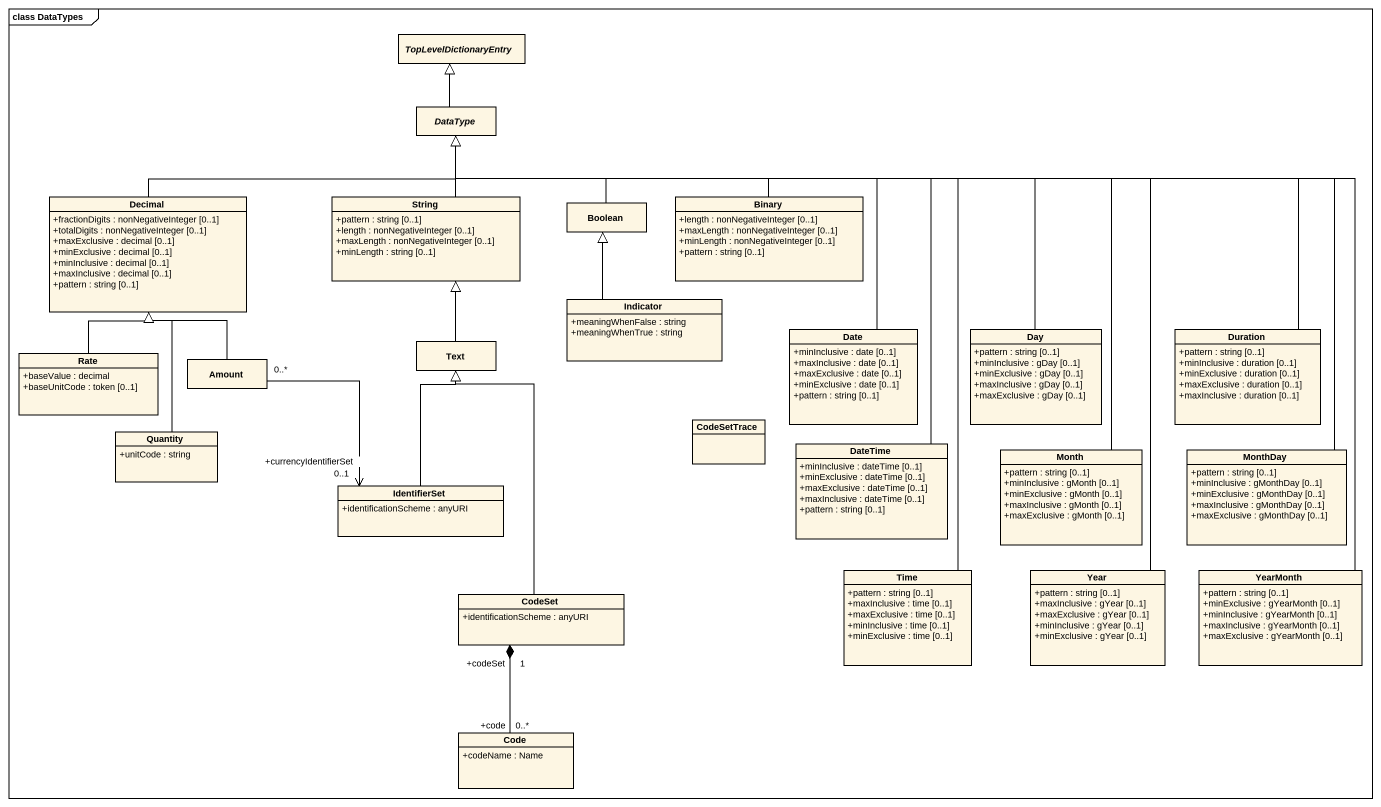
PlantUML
@startuml
mainframe class DataTypes
hide circle
hide empty members
skinparam classAttributeIconSize 0
abstract class TopLevelDictionaryEntry
abstract class DataType
class Decimal {
  +fractionDigits : nonNegativeInteger [0..1]
  +totalDigits : nonNegativeInteger [0..1]
  +maxExclusive : decimal [0..1]
  +minExclusive : decimal [0..1]
  +minInclusive : decimal [0..1]
  +maxInclusive : decimal [0..1]
  +pattern : string [0..1]
}
class String {
  +pattern : string [0..1]
  +length : nonNegativeInteger [0..1]
  +maxLength : nonNegativeInteger [0..1]
  +minLength : string [0..1]
}
class Binary {
  +length : nonNegativeInteger [0..1]
  +maxLength : nonNegativeInteger [0..1]
  +minLength : nonNegativeInteger [0..1]
  +pattern : string [0..1]
}
class Boolean
class Indicator {
  +meaningWhenFalse : string
  +meaningWhenTrue : string
}
class Rate {
  +baseValue : decimal
  +baseUnitCode : token [0..1]
}
class Text
class Date {
  +minInclusive : date [0..1]
  +maxInclusive : date [0..1]
  +maxExclusive : date [0..1]
  +minExclusive : date [0..1]
  +pattern : string [0..1]
}
class Day {
  +pattern : string [0..1]
  +minInclusive : gDay [0..1]
  +minExclusive : gDay [0..1]
  +maxInclusive : gDay [0..1]
  +maxExclusive : gDay [0..1]
}
class Duration {
  +pattern : string [0..1]
  +minInclusive : duration [0..1]
  +minExclusive : duration [0..1]
  +maxExclusive : duration [0..1]
  +maxInclusive : duration [0..1]
}
class Amount
class Quantity {
  +unitCode : string
}
class CodeSetTrace
class DateTime {
  +minInclusive : dateTime [0..1]
  +minExclusive : dateTime [0..1]
  +maxExclusive : dateTime [0..1]
  +maxInclusive : dateTime [0..1]
  +pattern : string [0..1]
}
class Month {
  +pattern : string [0..1]
  +minInclusive : gMonth [0..1]
  +minExclusive : gMonth [0..1]
  +maxInclusive : gMonth [0..1]
  +maxExclusive : gMonth [0..1]
}
class MonthDay {
  +pattern : string [0..1]
  +minInclusive : gMonthDay [0..1]
  +minExclusive : gMonthDay [0..1]
  +maxInclusive : gMonthDay [0..1]
  +maxExclusive : gMonthDay [0..1]
}
class IdentifierSet {
  +identificationScheme : anyURI
}
class Time {
  +pattern : string [0..1]
  +maxInclusive : time [0..1]
  +maxExclusive : time [0..1]
  +minInclusive : time [0..1]
  +minExclusive : time [0..1]
}
class Year {
  +pattern : string [0..1]
  +maxInclusive : gYear [0..1]
  +maxExclusive : gYear [0..1]
  +minInclusive : gYear [0..1]
  +minExclusive : gYear [0..1]
}
class YearMonth {
  +pattern : string [0..1]
  +minExclusive : gYearMonth [0..1]
  +minInclusive : gYearMonth [0..1]
  +maxInclusive : gYearMonth [0..1]
  +maxExclusive : gYearMonth [0..1]
}
class CodeSet {
  +identificationScheme : anyURI
}
class Code {
  +codeName : Name
}
DataType -up-|> TopLevelDictionaryEntry
Decimal -right-|> DataType
String -up-|> DataType
Binary -left-|> DataType
Boolean -up-|> DataType
Indicator -up-|> Boolean
Rate -up-|> Decimal
Text -up-|> String
Date -up-|> DataType
Day -left-|> DataType
Duration -left-|> DataType
Amount -up-|> Decimal
Amount "0..*" --> "+currencyIdentifierSet\n0..1" IdentifierSet
Quantity -up-|> Decimal
DateTime -up-|> DataType
Month -up-|> DataType
MonthDay -left-|> DataType
IdentifierSet -up-|> Text
Time -up-|> DataType
Year -up-|> DataType
YearMonth -up-|> DataType
CodeSet -up-|> Text
CodeSet "+codeSet\n1" *-- "+code\n0..*" Code
@enduml
